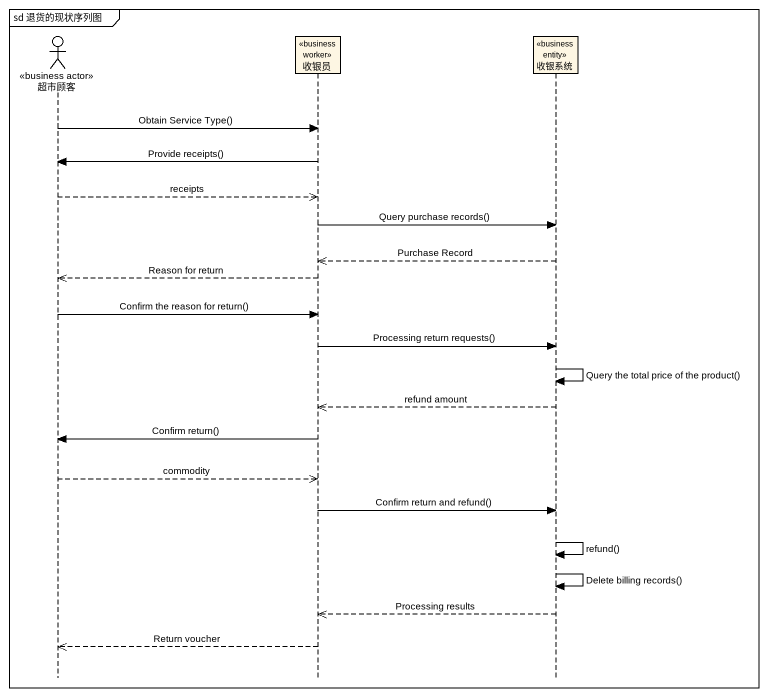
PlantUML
@startuml
mainframe sd 退货的现状序列图
hide footbox
actor 超市顾客 <<business actor>>
participant 收银员 <<business worker>>
participant 收银系统 <<business entity>>

超市顾客 -> 收银员 : Obtain Service Type()
收银员 -> 超市顾客 : Provide receipts()
超市顾客 -->> 收银员 : receipts
收银员 -> 收银系统 : Query purchase records()
收银系统 -->> 收银员 : Purchase Record
收银员 -->> 超市顾客 : Reason for return
超市顾客 -> 收银员 : Confirm the reason for return()
收银员 -> 收银系统 : Processing return requests()
收银系统 -> 收银系统 : Query the total price of the product()
收银系统 -->> 收银员 : refund amount
收银员 -> 超市顾客 : Confirm return()
超市顾客 -->> 收银员 : commodity
收银员 -> 收银系统 : Confirm return and refund()
收银系统 -> 收银系统 : refund()
收银系统 -> 收银系统 : Delete billing records()
收银系统 -->> 收银员 : Processing results
收银员 -->> 超市顾客 : Return voucher
@enduml
